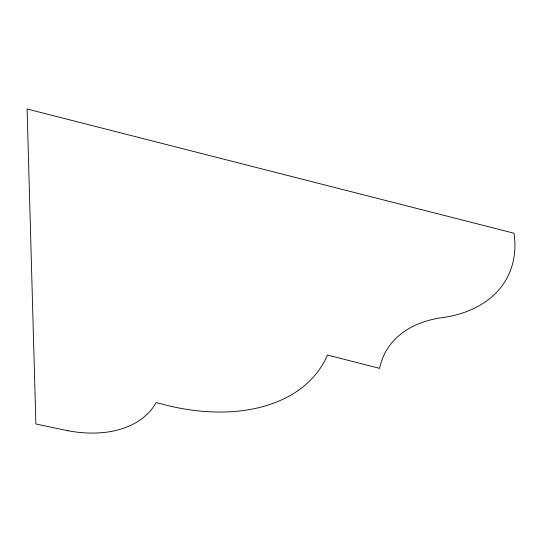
<?xml version="1.0" encoding="UTF-8"?>
<svg xmlns="http://www.w3.org/2000/svg" width="542" height="542" viewBox="0 0 542 542"><rect width="100%" height="100%" fill="white"/><g stroke="black" fill="none" stroke-linecap="round" stroke-linejoin="round"><path stroke-width="0.81" d="M67.858 430.727L35.88 423.986L27.1 108.989L514.006 233.236A149.748 98.048 28 0 1 440.267 317.93A131.062 85.812 28 0 0 379.644 368.364L327.476 355.051A185.398 121.388 28 0 1 170.676 406.256L156.143 402.55A113.793 74.505 28 0 1 67.858 430.727"/></g></svg>
